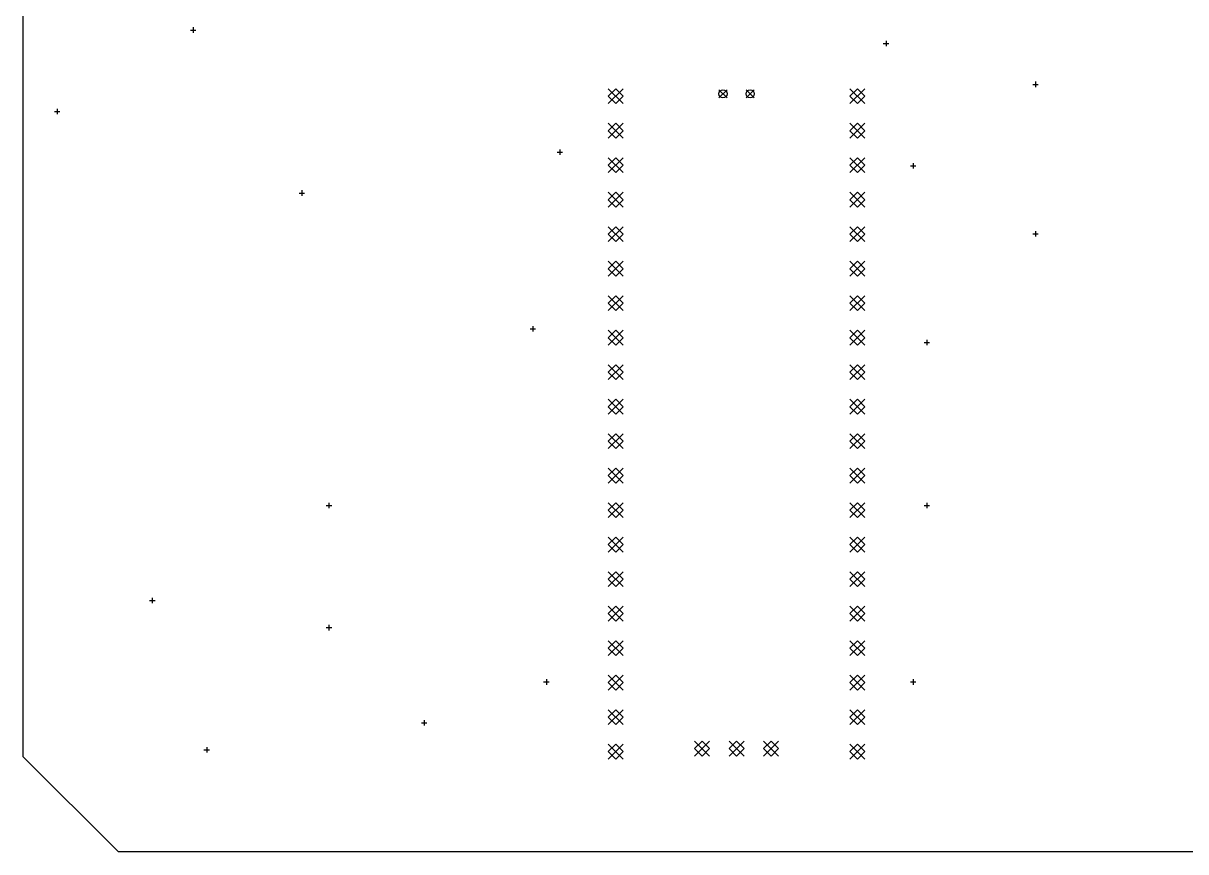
# Model space of a CAD drawing. Extents: x -27 to 322, y -215 to -27.
# Drawn here: x -25 to 60.6, y -183.3 to -122.3 of the extents above; entities that cross this region are included whole.
import ezdxf

# ---------------------------------------------------------------- set-up
doc = ezdxf.new("R2010")
doc.units = 0
doc.layers.add('BLACK', color=7, linetype='CONTINUOUS')

msp = doc.modelspace()

# ---------------------------------------------------------------- linework, layer by layer
at = {"layer": 'BLACK', "linetype": 'CONTINUOUS'}
for p, q in [((-24.9989, -176.254), (-24.9989, -36.2536)), ((-12.6989, -122.754), (-12.2989, -122.754)), ((-12.4989, -122.554), (-12.4989, -122.954)), ((38.3011, -123.754), (38.7011, -123.754)), ((38.5011, -123.554), (38.5011, -123.954)), ((49.5011, -126.554), (49.5011, -126.954)), ((18.0611, -127.074), (19.1611, -128.174)), ((19.1611, -127.074), (18.0611, -128.174)), ((18.6111, -127.074), (18.0611, -127.624)), ((19.1611, -127.624), (18.6111, -127.074)), ((26.2011, -127.154), (26.8011, -127.754)), ((26.8011, -127.154), (26.2011, -127.754)), ((28.2011, -127.154), (28.8011, -127.754)), ((28.8011, -127.154), (28.2011, -127.754)), ((35.8411, -127.074), (36.9411, -128.174)), ((36.9411, -127.074), (35.8411, -128.174)), ((36.3911, -127.074), (35.8411, -127.624)), ((36.9411, -127.624), (36.3911, -127.074)), ((49.3011, -126.754), (49.7011, -126.754)), ((18.0611, -127.624), (18.6111, -128.174)), ((18.6111, -128.174), (19.1611, -127.624)), ((35.8411, -127.624), (36.3911, -128.174)), ((36.3911, -128.174), (36.9411, -127.624)), ((-22.6989, -128.754), (-22.2989, -128.754)), ((-22.4989, -128.554), (-22.4989, -128.954)), ((18.0611, -129.614), (19.1611, -130.714)), ((19.1611, -129.614), (18.0611, -130.714)), ((18.6111, -129.614), (18.0611, -130.164)), ((19.1611, -130.164), (18.6111, -129.614)), ((35.8411, -129.614), (36.9411, -130.714)), ((36.9411, -129.614), (35.8411, -130.714)), ((36.3911, -129.614), (35.8411, -130.164)), ((36.9411, -130.164), (36.3911, -129.614)), ((18.0611, -130.164), (18.6111, -130.714)), ((18.6111, -130.714), (19.1611, -130.164)), ((35.8411, -130.164), (36.3911, -130.714)), ((36.3911, -130.714), (36.9411, -130.164)), ((14.3011, -131.754), (14.7011, -131.754)), ((14.5011, -131.554), (14.5011, -131.954)), ((18.0611, -132.154), (19.1611, -133.254)), ((19.1611, -132.154), (18.0611, -133.254)), ((18.6111, -132.154), (18.0611, -132.704)), ((19.1611, -132.704), (18.6111, -132.154)), ((35.8411, -132.154), (36.9411, -133.254)), ((36.9411, -132.154), (35.8411, -133.254)), ((36.3911, -132.154), (35.8411, -132.704)), ((36.9411, -132.704), (36.3911, -132.154)), ((40.5011, -132.554), (40.5011, -132.954)), ((18.0611, -132.704), (18.6111, -133.254)), ((18.6111, -133.254), (19.1611, -132.704)), ((35.8411, -132.704), (36.3911, -133.254)), ((36.3911, -133.254), (36.9411, -132.704)), ((40.3011, -132.754), (40.7011, -132.754)), ((-4.6989, -134.754), (-4.2989, -134.754)), ((-4.4989, -134.554), (-4.4989, -134.954)), ((18.0611, -134.694), (19.1611, -135.794)), ((19.1611, -134.694), (18.0611, -135.794)), ((18.6111, -134.694), (18.0611, -135.244)), ((19.1611, -135.244), (18.6111, -134.694)), ((35.8411, -134.694), (36.9411, -135.794)), ((36.9411, -134.694), (35.8411, -135.794)), ((36.3911, -134.694), (35.8411, -135.244)), ((36.9411, -135.244), (36.3911, -134.694)), ((18.0611, -135.244), (18.6111, -135.794)), ((18.6111, -135.794), (19.1611, -135.244)), ((35.8411, -135.244), (36.3911, -135.794)), ((36.3911, -135.794), (36.9411, -135.244)), ((18.0611, -137.234), (19.1611, -138.334)), ((19.1611, -137.234), (18.0611, -138.334)), ((18.6111, -137.234), (18.0611, -137.784)), ((19.1611, -137.784), (18.6111, -137.234)), ((35.8411, -137.234), (36.9411, -138.334)), ((36.9411, -137.234), (35.8411, -138.334)), ((36.3911, -137.234), (35.8411, -137.784)), ((36.9411, -137.784), (36.3911, -137.234)), ((49.5011, -137.554), (49.5011, -137.954)), ((18.0611, -137.784), (18.6111, -138.334)), ((18.6111, -138.334), (19.1611, -137.784)), ((35.8411, -137.784), (36.3911, -138.334)), ((36.3911, -138.334), (36.9411, -137.784)), ((49.3011, -137.754), (49.7011, -137.754)), ((18.0611, -139.774), (19.1611, -140.874)), ((19.1611, -139.774), (18.0611, -140.874)), ((18.6111, -139.774), (18.0611, -140.324)), ((19.1611, -140.324), (18.6111, -139.774)), ((35.8411, -139.774), (36.9411, -140.874)), ((36.9411, -139.774), (35.8411, -140.874)), ((36.3911, -139.774), (35.8411, -140.324)), ((36.9411, -140.324), (36.3911, -139.774)), ((18.0611, -140.324), (18.6111, -140.874)), ((18.6111, -140.874), (19.1611, -140.324)), ((35.8411, -140.324), (36.3911, -140.874)), ((36.3911, -140.874), (36.9411, -140.324)), ((18.0611, -142.314), (19.1611, -143.414)), ((19.1611, -142.314), (18.0611, -143.414)), ((18.6111, -142.314), (18.0611, -142.864)), ((18.0611, -142.864), (18.6111, -143.414)), ((19.1611, -142.864), (18.6111, -142.314)), ((18.6111, -143.414), (19.1611, -142.864)), ((35.8411, -142.314), (36.9411, -143.414)), ((36.9411, -142.314), (35.8411, -143.414)), ((36.3911, -142.314), (35.8411, -142.864)), ((35.8411, -142.864), (36.3911, -143.414)), ((36.9411, -142.864), (36.3911, -142.314)), ((36.3911, -143.414), (36.9411, -142.864)), ((12.5011, -144.554), (12.5011, -144.954)), ((12.3011, -144.754), (12.7011, -144.754)), ((18.0611, -144.854), (19.1611, -145.954)), ((19.1611, -144.854), (18.0611, -145.954)), ((18.6111, -144.854), (18.0611, -145.404)), ((18.0611, -145.404), (18.6111, -145.954)), ((19.1611, -145.404), (18.6111, -144.854)), ((18.6111, -145.954), (19.1611, -145.404)), ((35.8411, -144.854), (36.9411, -145.954)), ((36.9411, -144.854), (35.8411, -145.954)), ((36.3911, -144.854), (35.8411, -145.404)), ((35.8411, -145.404), (36.3911, -145.954)), ((36.9411, -145.404), (36.3911, -144.854)), ((36.3911, -145.954), (36.9411, -145.404)), ((41.3011, -145.754), (41.7011, -145.754)), ((41.5011, -145.554), (41.5011, -145.954)), ((18.0611, -147.394), (19.1611, -148.494)), ((19.1611, -147.394), (18.0611, -148.494)), ((18.6111, -147.394), (18.0611, -147.944)), ((18.0611, -147.944), (18.6111, -148.494)), ((19.1611, -147.944), (18.6111, -147.394)), ((18.6111, -148.494), (19.1611, -147.944)), ((35.8411, -147.394), (36.9411, -148.494)), ((36.9411, -147.394), (35.8411, -148.494)), ((36.3911, -147.394), (35.8411, -147.944)), ((35.8411, -147.944), (36.3911, -148.494)), ((36.9411, -147.944), (36.3911, -147.394)), ((36.3911, -148.494), (36.9411, -147.944)), ((18.0611, -149.934), (19.1611, -151.034)), ((19.1611, -149.934), (18.0611, -151.034)), ((18.6111, -149.934), (18.0611, -150.484)), ((18.0611, -150.484), (18.6111, -151.034)), ((19.1611, -150.484), (18.6111, -149.934)), ((18.6111, -151.034), (19.1611, -150.484)), ((35.8411, -149.934), (36.9411, -151.034)), ((36.9411, -149.934), (35.8411, -151.034)), ((36.3911, -149.934), (35.8411, -150.484)), ((35.8411, -150.484), (36.3911, -151.034)), ((36.9411, -150.484), (36.3911, -149.934)), ((36.3911, -151.034), (36.9411, -150.484)), ((18.0611, -152.474), (19.1611, -153.574)), ((19.1611, -152.474), (18.0611, -153.574)), ((18.6111, -152.474), (18.0611, -153.024)), ((18.0611, -153.024), (18.6111, -153.574)), ((19.1611, -153.024), (18.6111, -152.474)), ((18.6111, -153.574), (19.1611, -153.024)), ((35.8411, -152.474), (36.9411, -153.574)), ((36.9411, -152.474), (35.8411, -153.574)), ((36.3911, -152.474), (35.8411, -153.024)), ((35.8411, -153.024), (36.3911, -153.574)), ((36.9411, -153.024), (36.3911, -152.474)), ((36.3911, -153.574), (36.9411, -153.024)), ((18.0611, -155.014), (19.1611, -156.114)), ((19.1611, -155.014), (18.0611, -156.114)), ((18.6111, -155.014), (18.0611, -155.564)), ((18.0611, -155.564), (18.6111, -156.114)), ((19.1611, -155.564), (18.6111, -155.014)), ((18.6111, -156.114), (19.1611, -155.564)), ((35.8411, -155.014), (36.9411, -156.114)), ((36.9411, -155.014), (35.8411, -156.114)), ((36.3911, -155.014), (35.8411, -155.564)), ((35.8411, -155.564), (36.3911, -156.114)), ((36.9411, -155.564), (36.3911, -155.014)), ((36.3911, -156.114), (36.9411, -155.564)), ((-2.6989, -157.754), (-2.2989, -157.754)), ((-2.4989, -157.554), (-2.4989, -157.954)), ((18.0611, -157.554), (19.1611, -158.654)), ((19.1611, -157.554), (18.0611, -158.654)), ((18.6111, -157.554), (18.0611, -158.104)), ((18.0611, -158.104), (18.6111, -158.654)), ((19.1611, -158.104), (18.6111, -157.554)), ((18.6111, -158.654), (19.1611, -158.104)), ((35.8411, -157.554), (36.9411, -158.654)), ((36.9411, -157.554), (35.8411, -158.654)), ((36.3911, -157.554), (35.8411, -158.104)), ((35.8411, -158.104), (36.3911, -158.654)), ((36.9411, -158.104), (36.3911, -157.554)), ((36.3911, -158.654), (36.9411, -158.104)), ((41.3011, -157.754), (41.7011, -157.754)), ((41.5011, -157.554), (41.5011, -157.954)), ((18.0611, -160.094), (19.1611, -161.194)), ((19.1611, -160.094), (18.0611, -161.194)), ((18.6111, -160.094), (18.0611, -160.644)), ((18.0611, -160.644), (18.6111, -161.194)), ((19.1611, -160.644), (18.6111, -160.094)), ((18.6111, -161.194), (19.1611, -160.644)), ((35.8411, -160.094), (36.9411, -161.194)), ((36.9411, -160.094), (35.8411, -161.194)), ((36.3911, -160.094), (35.8411, -160.644)), ((35.8411, -160.644), (36.3911, -161.194)), ((36.9411, -160.644), (36.3911, -160.094)), ((36.3911, -161.194), (36.9411, -160.644)), ((18.0611, -162.634), (19.1611, -163.734)), ((19.1611, -162.634), (18.0611, -163.734)), ((18.6111, -162.634), (18.0611, -163.184)), ((18.0611, -163.184), (18.6111, -163.734)), ((19.1611, -163.184), (18.6111, -162.634)), ((18.6111, -163.734), (19.1611, -163.184)), ((35.8411, -162.634), (36.9411, -163.734)), ((36.9411, -162.634), (35.8411, -163.734)), ((36.3911, -162.634), (35.8411, -163.184)), ((35.8411, -163.184), (36.3911, -163.734)), ((36.9411, -163.184), (36.3911, -162.634)), ((36.3911, -163.734), (36.9411, -163.184)), ((-15.6989, -164.754), (-15.2989, -164.754)), ((-15.4989, -164.554), (-15.4989, -164.954)), ((18.0611, -165.174), (19.1611, -166.274)), ((19.1611, -165.174), (18.0611, -166.274)), ((18.6111, -165.174), (18.0611, -165.724)), ((18.0611, -165.724), (18.6111, -166.274)), ((19.1611, -165.724), (18.6111, -165.174)), ((18.6111, -166.274), (19.1611, -165.724)), ((35.8411, -165.174), (36.9411, -166.274)), ((36.9411, -165.174), (35.8411, -166.274)), ((36.3911, -165.174), (35.8411, -165.724)), ((35.8411, -165.724), (36.3911, -166.274)), ((36.9411, -165.724), (36.3911, -165.174)), ((36.3911, -166.274), (36.9411, -165.724)), ((-2.6989, -166.754), (-2.2989, -166.754)), ((-2.4989, -166.554), (-2.4989, -166.954)), ((18.0611, -167.714), (19.1611, -168.814)), ((19.1611, -167.714), (18.0611, -168.814)), ((18.6111, -167.714), (18.0611, -168.264)), ((18.0611, -168.264), (18.6111, -168.814)), ((19.1611, -168.264), (18.6111, -167.714)), ((18.6111, -168.814), (19.1611, -168.264)), ((35.8411, -167.714), (36.9411, -168.814)), ((36.9411, -167.714), (35.8411, -168.814)), ((36.3911, -167.714), (35.8411, -168.264)), ((35.8411, -168.264), (36.3911, -168.814)), ((36.9411, -168.264), (36.3911, -167.714)), ((36.3911, -168.814), (36.9411, -168.264)), ((18.0611, -170.254), (19.1611, -171.354)), ((19.1611, -170.254), (18.0611, -171.354)), ((18.6111, -170.254), (18.0611, -170.804)), ((19.1611, -170.804), (18.6111, -170.254)), ((35.8411, -170.254), (36.9411, -171.354)), ((36.9411, -170.254), (35.8411, -171.354)), ((36.3911, -170.254), (35.8411, -170.804)), ((36.9411, -170.804), (36.3911, -170.254)), ((13.3011, -170.754), (13.7011, -170.754)), ((13.5011, -170.554), (13.5011, -170.954)), ((18.0611, -170.804), (18.6111, -171.354)), ((18.6111, -171.354), (19.1611, -170.804)), ((35.8411, -170.804), (36.3911, -171.354)), ((36.3911, -171.354), (36.9411, -170.804)), ((40.3011, -170.754), (40.7011, -170.754)), ((40.5011, -170.554), (40.5011, -170.954)), ((18.0611, -172.794), (19.1611, -173.894)), ((19.1611, -172.794), (18.0611, -173.894)), ((18.6111, -172.794), (18.0611, -173.344)), ((19.1611, -173.344), (18.6111, -172.794)), ((35.8411, -172.794), (36.9411, -173.894)), ((36.9411, -172.794), (35.8411, -173.894)), ((36.3911, -172.794), (35.8411, -173.344)), ((36.9411, -173.344), (36.3911, -172.794)), ((4.5011, -173.554), (4.5011, -173.954)), ((18.0611, -173.344), (18.6111, -173.894)), ((18.6111, -173.894), (19.1611, -173.344)), ((35.8411, -173.344), (36.3911, -173.894)), ((36.3911, -173.894), (36.9411, -173.344)), ((4.3011, -173.754), (4.7011, -173.754)), ((18.0611, -175.334), (19.1611, -176.434)), ((19.1611, -175.334), (18.0611, -176.434)), ((18.6111, -175.334), (18.0611, -175.884)), ((19.1611, -175.884), (18.6111, -175.334)), ((24.4111, -175.104), (25.5111, -176.204)), ((25.5111, -175.104), (24.4111, -176.204)), ((24.9611, -175.104), (24.4111, -175.654)), ((25.5111, -175.654), (24.9611, -175.104)), ((26.9511, -175.104), (28.0511, -176.204)), ((28.0511, -175.104), (26.9511, -176.204)), ((27.5011, -175.104), (26.9511, -175.654)), ((28.0511, -175.654), (27.5011, -175.104)), ((29.4911, -175.104), (30.5911, -176.204)), ((30.5911, -175.104), (29.4911, -176.204)), ((30.0411, -175.104), (29.4911, -175.654)), ((30.5911, -175.654), (30.0411, -175.104)), ((35.8411, -175.334), (36.9411, -176.434)), ((36.9411, -175.334), (35.8411, -176.434)), ((36.3911, -175.334), (35.8411, -175.884)), ((36.9411, -175.884), (36.3911, -175.334)), ((-11.6989, -175.754), (-11.2989, -175.754)), ((-11.4989, -175.554), (-11.4989, -175.954)), ((18.0611, -175.884), (18.6111, -176.434)), ((18.6111, -176.434), (19.1611, -175.884)), ((24.4111, -175.654), (24.9611, -176.204)), ((24.9611, -176.204), (25.5111, -175.654)), ((26.9511, -175.654), (27.5011, -176.204)), ((27.5011, -176.204), (28.0511, -175.654)), ((29.4911, -175.654), (30.0411, -176.204)), ((30.0411, -176.204), (30.5911, -175.654)), ((35.8411, -175.884), (36.3911, -176.434)), ((36.3911, -176.434), (36.9411, -175.884)), ((-17.9989, -183.254), (-24.9989, -176.254)), ((316.001, -183.254), (-17.9989, -183.254))]:
    msp.add_line(p, q, dxfattribs=at)
at = {"layer": 'BLACK'}
for centre in [(26.5011, -127.454), (28.5011, -127.454)]:
    msp.add_circle(centre, 0.3, dxfattribs=at)

doc.saveas('drawing.dxf')
